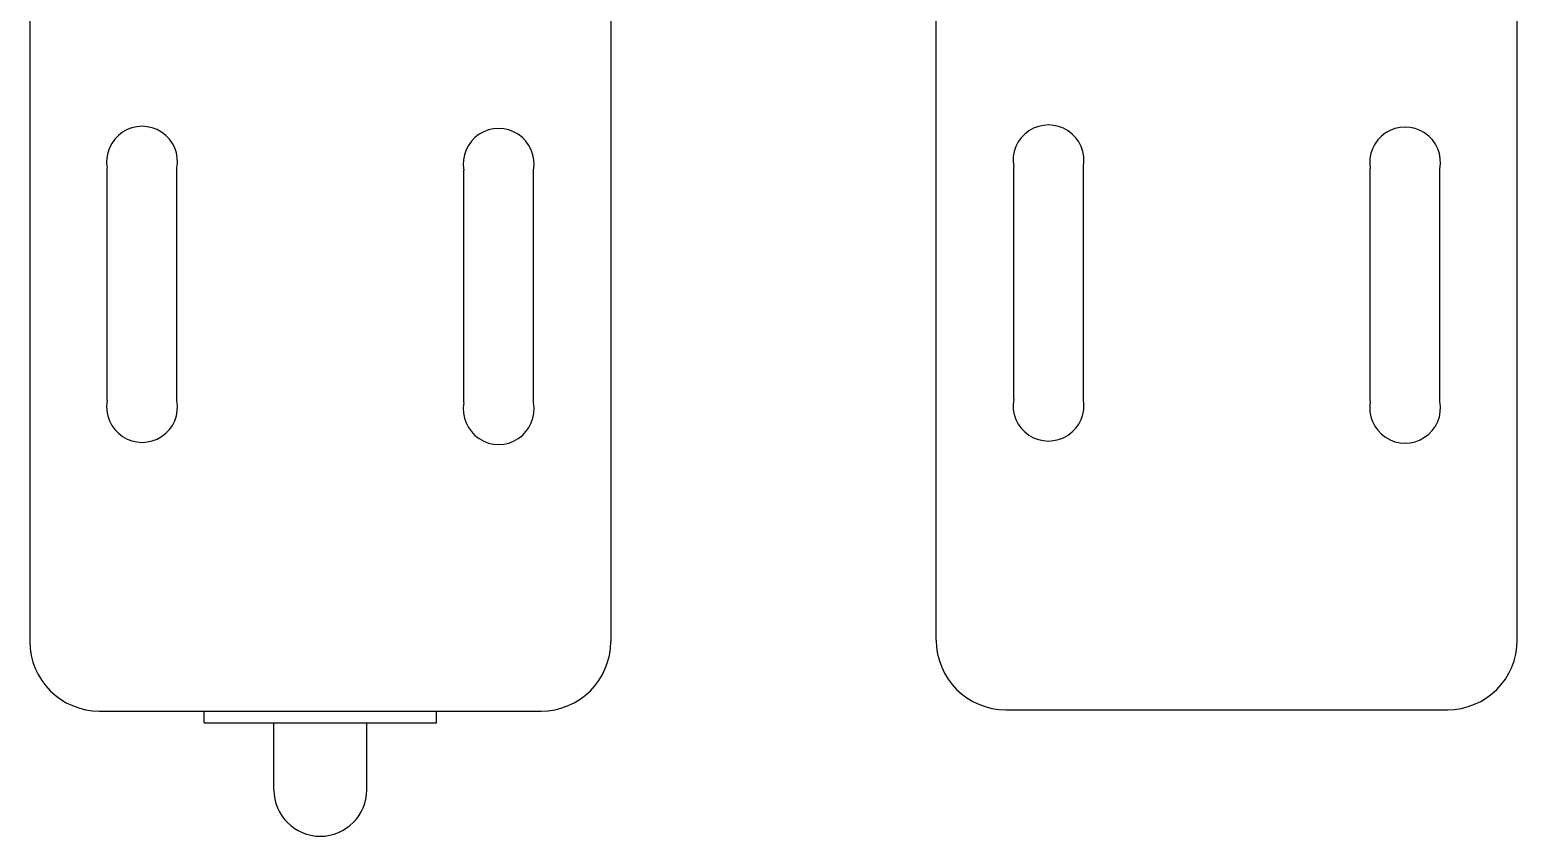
# Model space of a CAD drawing. Header units: millimetres. Extents: x 547 to 2149, y 622 to 1790.
# Drawn here: x 1970.1 to 2034.1, y 1408.7 to 1443.4 of the extents above; entities that cross this region are included whole.
import ezdxf

# ---------------------------------------------------------------- set-up
doc = ezdxf.new("R2010")
doc.units = ezdxf.units.MM
doc.layers.add('元器件与线路', color=7, linetype='Continuous')

msp = doc.modelspace()

# ---------------------------------------------------------------- linework, layer by layer
at = {"layer": '元器件与线路'}
for p, q in [((1970.084, 1464.102), (1970.084, 1417.102)), ((1995.084, 1464.102), (1995.084, 1417.102)), ((2009.085, 1417.159), (2009.085, 1464.102)), ((2034.085, 1417.159), (2034.085, 1464.102)), ((2012.418, 1427.526), (2012.418, 1437.526)), ((2015.418, 1427.526), (2015.418, 1437.526)), ((1973.417, 1427.469), (1973.417, 1437.469)), ((1976.417, 1427.469), (1976.417, 1437.469)), ((1988.759, 1427.377), (1988.759, 1437.377)), ((1991.759, 1427.377), (1991.759, 1437.377)), ((2027.76, 1427.435), (2027.76, 1437.435)), ((2030.76, 1427.435), (2030.76, 1437.435)), ((1973.084, 1414.102), (1992.084, 1414.102)), ((1977.584, 1413.602), (1977.584, 1414.102)), ((1987.584, 1413.602), (1987.584, 1414.102)), ((2012.085, 1414.159), (2031.085, 1414.159)), ((1977.584, 1413.602), (1987.584, 1413.602)), ((1980.584, 1410.717), (1980.584, 1413.602)), ((1984.584, 1410.717), (1984.584, 1413.602)), ((1982.584, 1408.717), (1982.584, 1408.717))]:
    msp.add_line(p, q, dxfattribs=at)
for centre, radius, start, end in [((1974.917, 1437.744), 1.525, 349.5926, 190.4074), ((1990.259, 1437.653), 1.525, 349.5926, 190.4074), ((2013.918, 1437.802), 1.525, 349.5926, 190.4074), ((2029.26, 1437.71), 1.525, 349.5926, 190.4074), ((1974.917, 1427.193), 1.525, 169.5926, 10.4074), ((1990.259, 1427.102), 1.525, 169.5926, 10.4074), ((2013.918, 1427.251), 1.525, 169.5926, 10.4074), ((2029.26, 1427.159), 1.525, 169.5926, 10.4074), ((1973.084, 1417.102), 3, 180, 270), ((1992.084, 1417.102), 3, 270, 0), ((2012.085, 1417.159), 3, 180, 270), ((2031.085, 1417.159), 3, 270, 0), ((1982.584, 1410.717), 2, 180, 270), ((1982.584, 1410.717), 2, 270, 0)]:
    msp.add_arc(centre, radius, start, end, dxfattribs=at)

doc.saveas('drawing.dxf')
